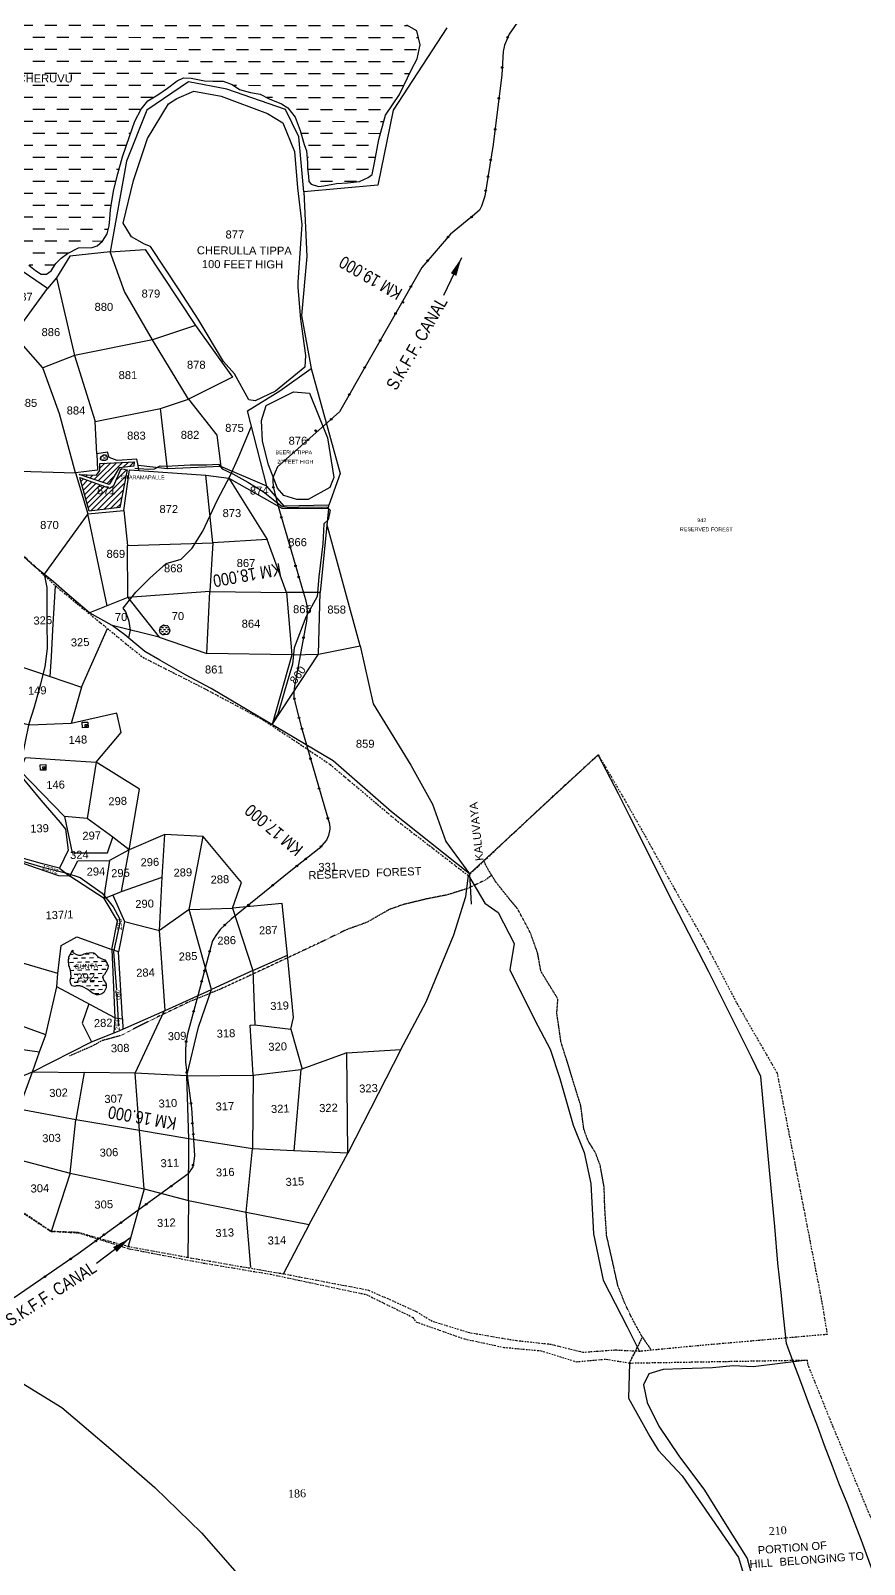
# Model space of a CAD drawing. Header units: inches. Extents: x 304037 to 460575, y 1453943 to 1639883.
# Drawn here: x 326928 to 329611, y 1597415 to 1602354 of the extents above; entities that cross this region are included whole.
import ezdxf

# ---------------------------------------------------------------- set-up
doc = ezdxf.new("R2010")
doc.units = ezdxf.units.IN
doc.header["$MEASUREMENT"] = 0
doc.header["$PDMODE"] = 33
doc.header["$PDSIZE"] = 5
for name, pattern in [('ACAD_ISO02W100', [15, 12, -3]), ('ACAD_ISO07W100', [3, 0, -3]), ('BORDER', [1.75, 0.5, -0.25, 0.5, -0.25, 0, -0.25])]:
    doc.linetypes.add(name, pattern=pattern)
for name, color, linetype in [('cahnige', 6, 'Continuous'), ('CARTTRACK', 30, 'ACAD_ISO02W100'), ('HILL', 8, 'Continuous'), ('SQUAREWELL', 5, 'Continuous'), ('SURVEY_BND', 7, 'Continuous'), ('SURVEY_NO', 7, 'Continuous'), ('TEXT', 7, 'Continuous'), ('TITLEBLOCK', 7, 'Continuous'), ('VILLAGE_AREA', 1, 'Continuous'), ('WATER_BODY', 4, 'Continuous'), ('zz', 7, 'Continuous')]:
    doc.layers.add(name, color=color, linetype=linetype)
doc.layers.add('FOOTPATH', color=150, linetype='ACAD_ISO07W100', lineweight=30)
doc.layers.add('VILL_BOUNDARY', color=6, linetype='BORDER', lineweight=30)
doc.styles.add('ARIALN', font='ARIALN.TTF')
doc.styles.get("Standard").update_dxf_attribs({"font": 'arial.ttf'})
doc.dimstyles.get("Standard").update_dxf_attribs({"dimtxt": 0.18, "dimasz": 0.18, "dimexe": 0.18, "dimexo": 0.0625, "dimgap": 0.09, "dimtad": 0, "dimtih": 1, "dimtoh": 1, "dimdec": 4, "dimzin": 0, "dimdsep": 46, "dimtxsty": 'Standard', "dimcen": 0.09, "dimadec": 0, "dimazin": 0, "dimtfac": 1, "dimtdec": 4, "dimtofl": 0, "dimtmove": 0, "dimatfit": 3, "dimfxl": 0, "dimtolj": 1, "dimtzin": 0, "dimarcsym": 0})

# ---------------------------------------------------------------- blocks, each defined once
blk = doc.blocks.new('KALUVOYA')
at = {"layer": 'VILLAGE_AREA', "linetype": 'ByBlock'}
h = blk.add_hatch(dxfattribs=at)
h.set_pattern_fill('ANSI31', color=256, scale=10, angle=180, style=0)
h.set_pattern_definition([(225, (-590.302, -65.8843), (0.8838835, -0.8838835), [])])
h.paths.add_polyline_path([(-248.44, -256.38), (-243.85, -255.88), (-243.67, -254.54), (-247.83, -254.75), (-254.42, -255), (-254.42, -257.23), (-255.45, -258.67), (-258.48, -258.63), (-260.96, -258.52), (-251.54, -261.65)])
h.paths.add_polyline_path([(-245.93, -257.07), (-247.81, -256.66), (-250.1, -261.97), (-251.46, -262.82), (-260.67, -259.43), (-257.77, -269.96), (-248.24, -268.85)])
at = {"layer": 'WATER_BODY', "linetype": 'ByBlock'}
h = blk.add_hatch(dxfattribs=at)
h.set_pattern_fill('DASH', color=256, scale=30, angle=180, style=0)
h.set_pattern_definition([(180, (-462.5325, -719.9124), (-3.75, -3.75), [3.75, -3.75])])
h.paths.add_polyline_path([(-241.58, -144.16), (-239.51, -141.56), (-236.38, -139.63), (-233.35, -137.62), (-230.38, -135.23), (-228.4, -134.37), (-225.93, -134.39), (-221.84, -135.25), (-219.21, -135.35), (-215.98, -135.4), (-213.13, -136.41), (-210.89, -137.97), (-207.44, -138.92), (-204.33, -139.42), (-201.58, -140.94), (-197.68, -142.47), (-195.75, -143.67), (-193.38, -146.65), (-191.9, -150.84), (-190.57, -155.18), (-189.9, -157.19), (-189.59, -160.76), (-189.59, -162.68), (-189.27, -165.06), (-189.11, -166.78), (-188.42, -167.62), (-186.16, -168.31), (-184.49, -168.09), (-180.47, -167.39), (-177.06, -167.19), (-173.25, -166.78), (-170.55, -165.44), (-169.32, -164.6), (-168.57, -160.87), (-167.25, -153.56), (-165.18, -145.99), (-160.82, -139.46), (-156.99, -131.7), (-155.3, -128.31), (-154.29, -123.98), (-155.36, -119.53), (-158.53, -117.86), (-164.3, -117.01), (-170.24, -116.45), (-177.51, -115.29), (-179.97, -113.82), (-188.23, -107.78), (-195.2, -102.33), (-200.84, -96.44), (-206.5, -91.53), (-211.65, -86.33), (-216.01, -83.49), (-221.68, -81.96), (-228.5, -80.64), (-232.76, -80.22), (-237.24, -80.24), (-240.92, -79.92), (-246.71, -78.32), (-251.45, -76.4), (-255.47, -75.4), (-259.14, -74.62), (-261.5, -74.4), (-266.91, -74.44), (-269.78, -73.2), (-272.92, -70.31), (-275.58, -68.58), (-279.45, -68.36), (-283.66, -69.67), (-288.02, -71.28), (-296.64, -74.98), (-302.4, -77.53), (-308.05, -79.88), (-312.16, -81.82), (-316.19, -82.97), (-321.73, -84.72), (-329.33, -87.08), (-334.05, -88.56), (-340.05, -90.08), (-346.08, -92.22), (-348.61, -93.36), (-351.48, -94.68), (-354.94, -96.7), (-357.38, -98.31), (-360.76, -100.35), (-363.88, -101.87), (-367.74, -103.91), (-369.3, -105.08), (-370.76, -107.1), (-371.39, -109.53), (-371.27, -111.27), (-370.42, -113.43), (-369.2, -115.59), (-368.23, -117.91), (-366.75, -120.97), (-366.06, -122.92), (-365.33, -126.37), (-365.21, -129.18), (-365.43, -131.02), (-366.82, -134.34), (-368.55, -136.09), (-370.13, -137.5), (-372.24, -138.77), (-373.82, -139.95), (-375.72, -141.28), (-377.4, -142.46), (-379.42, -144.4), (-380.89, -145.67), (-382.78, -147.47), (-384.02, -148.43), (-385.67, -149.57), (-387.31, -150.51), (-388.37, -151.01), (-390.26, -152.12), (-391.78, -153.21), (-392.89, -154.03), (-393.63, -155.22), (-393.65, -156.63), (-392.89, -158.11), (-391.49, -159.66), (-389.85, -161.44), (-388.11, -163.18), (-386.12, -164.89), (-383.76, -166.46), (-381.88, -168.14), (-378.73, -170.73), (-375.34, -173.15), (-372.16, -175.54), (-369.16, -178.01), (-366.22, -180.5), (-363.18, -183.02), (-361.62, -184.32), (-359.64, -186.05), (-358.07, -187.72), (-356.58, -188.83), (-354.08, -190.95), (-352.14, -192.65), (-349.2, -195.02), (-347.04, -196.79), (-344.93, -198.68), (-342.96, -199.99), (-341.29, -201.47), (-339.68, -202.97), (-338.24, -204.61), (-336.65, -206.42), (-334.9, -207.91), (-333.61, -209.21), (-331.67, -210.8), (-329.87, -212.21), (-328.32, -213.3), (-327.26, -214.16), (-325.95, -215.14), (-324.63, -216.84), (-323.19, -218.95), (-321.66, -221.47), (-321.37, -221.96), (-320.17, -223.39), (-318.76, -225), (-316.6, -227.03), (-314.53, -229.25), (-312.15, -231.75), (-310.31, -233.74), (-308.35, -235.8), (-306.51, -237.89), (-304.33, -240.5), (-303.18, -240.99), (-302.53, -240.42), (-301.55, -238.46), (-299.81, -235.55), (-298.32, -233.44), (-295.86, -230.17), (-293.17, -226.59), (-290.79, -224.04), (-289.43, -222.89), (-287.67, -221.23), (-285.72, -218.51), (-284.77, -216.22), (-284.01, -213.8), (-284.14, -212.17), (-284.71, -210.94), (-286.43, -209.64), (-288.97, -208.61), (-291.1, -208.02), (-292.25, -207.67), (-293.86, -206.47), (-294.72, -204.99), (-295.09, -204.27), (-295.32, -202.82), (-295.17, -201.34), (-294.75, -198.29), (-294.42, -195.71), (-293.34, -193.54), (-291.32, -191.69), (-288.72, -189.22), (-286.56, -188.42), (-284.05, -189.23), (-279.74, -191.04), (-276.72, -192.96), (-274.57, -194.69), (-272.8, -195.82), (-271.15, -195.82), (-269.68, -194.79), (-268.27, -192.51), (-266.64, -190.76), (-264.58, -189.38), (-261.22, -187.59), (-256.85, -187.45), (-255.34, -186.95), (-253.69, -185.47), (-252.17, -183.19), (-251.63, -180.65), (-251.43, -178.46), (-251.2, -175.7), (-250.69, -172.28), (-250.17, -169.27), (-248.92, -164.4), (-247.39, -159.05), (-245.25, -152.67), (-243.62, -147.93)])
h = blk.add_hatch(dxfattribs=at)
h.set_pattern_fill('DASH', color=256, scale=5, angle=180, style=0)
h.set_pattern_definition([(180, (-590.302, -65.8843), (-0.625, -0.625), [0.625, -0.625])])
h.paths.add_polyline_path([(-253.27, -252.31), (-254.1, -252.94), (-254.17, -253.11), (-254.25, -253.35), (-254.25, -253.73), (-254.1, -253.91), (-253.49, -254.15), (-252.79, -254.08), (-252.39, -253.91), (-252.17, -253.58), (-252.14, -253.12), (-252.71, -252.31)])
h.paths.add_polyline_path([(-232.71, -306.64), (-233.19, -305.86), (-234.55, -305.58), (-235.49, -306.2), (-235.76, -307.29), (-235.39, -308.24), (-234.84, -308.61), (-234.26, -308.68), (-233.35, -308.59), (-232.95, -308.39), (-232.5, -307.39)])
at = {"layer": 'CARTTRACK', "linetype": 'ByBlock'}
blk.add_lwpolyline([(-258.25, -270.84), (-271.89, -289.67)], dxfattribs=at)
at = {"layer": 'FOOTPATH', "linetype": 'ByBlock'}
for points in [[(-245.4, -309.64), (-244.79, -307.16), (-245.26, -304.45), (-246.32, -301.45), (-247.14, -300.37), (-243.22, -295.34), (-238.76, -290.93), (-233.72, -286.36), (-229.04, -284.98), (-225.58, -281.53), (-222.27, -276.22), (-217.7, -266.59), (-213.6, -258.73), (-210.93, -252.81), (-207.07, -243.31)], [(-243.47, -256.46), (-239.39, -256.82), (-237.4, -256.76), (-235.58, -255.79), (-233.7, -255.85), (-226.18, -255.5), (-221.11, -255.45), (-217.34, -255.23), (-216.24, -256.65), (-212.88, -258.24), (-208.11, -260.9), (-203.32, -263.76), (-199.17, -267.16), (-197.39, -268.43), (-195.08, -268.77), (-189.49, -268.6), (-185.22, -268.68), (-183.43, -268.55), (-182.45, -269.62), (-183.01, -272.69), (-184.36, -273.91), (-184.67, -280.17), (-185.95, -290.51), (-186.47, -296.67), (-189.94, -303.11), (-193.66, -312.69), (-194.12, -317.85), (-196.69, -326.27), (-197.7, -329.92), (-198.77, -333.48), (-199.66, -334.92), (-200.48, -336.75)]]:
    blk.add_lwpolyline(points, dxfattribs=at)
at = {"layer": 'HILL', "linetype": 'ByBlock'}
for points in [[(-230.47, -140.77), (-225.16, -138.5), (-216.62, -140.09), (-202.03, -145.5), (-197.27, -148.37), (-193.62, -157.37), (-192.63, -168.7), (-191.33, -180.21), (-192.57, -198.27), (-192.57, -199.98), (-191.75, -209.85), (-190.14, -221.21), (-190.37, -224.87), (-199.55, -232.36), (-205.93, -235.45), (-207.82, -235.11), (-212.31, -226.93), (-215.75, -223.14), (-223.72, -209.91), (-229.66, -200.65), (-238.61, -187.16), (-240.5, -186.41), (-244.62, -184.1), (-247.23, -179.87), (-244.01, -166.47), (-239.66, -153.34), (-233.09, -142.51), (-230.47, -140.77)], [(-203.94, -241.55), (-202.47, -236.83), (-193.91, -232.58), (-188.92, -233.05), (-183.25, -247.01), (-181.25, -259.36), (-182.49, -262.55), (-189.27, -266.28), (-192.85, -266.31), (-196.88, -265.02), (-198.91, -262.73), (-201.65, -255.44), (-203.56, -247.98), (-203.94, -241.55)]]:
    blk.add_lwpolyline(points, dxfattribs=at)
at = {"layer": 'SURVEY_BND', "linetype": 'ByBlock'}
for points in [[(-146, -118.65), (-162.73, -144.38), (-167.54, -167.88), (-190.73, -170.03), (-192.27, -152.75), (-196.43, -144.2), (-214.79, -137.85), (-226.83, -135.59), (-239.78, -144.48), (-246.14, -160.46), (-251.22, -188.83), (-263.87, -190.17), (-268.09, -196.94), (-270.9, -200.25), (-285.92, -190.13), (-292.27, -193.73), (-292.4, -206.52), (-284.9, -207.8), (-285.92, -190.13)], [(-190.73, -170.03), (-189.76, -190.24), (-191.42, -208.73), (-188.39, -225.24)], [(-237.97, -216.31), (-246.79, -201.17), (-251.22, -188.83), (-240.31, -188.06), (-224.59, -211.81), (-237.97, -216.31)], [(-268.09, -196.94), (-262.43, -221.23), (-272.26, -225.14), (-281.41, -214.76), (-299.46, -238.46), (-301.85, -244.91)], [(-284.9, -207.8), (-281.41, -214.76), (-270.9, -200.25)], [(-224.59, -211.81), (-212.96, -228.02), (-226.73, -234.91), (-217.9, -246.14), (-216.59, -255.99), (-233.28, -256.66), (-235.45, -237.83)], [(-262.43, -221.23), (-255.96, -241.86), (-235.45, -237.83), (-226.73, -234.91), (-237.97, -216.31), (-262.43, -221.23)], [(-299.46, -238.46), (-280.41, -245.68), (-279.56, -257.42), (-262.02, -257.95), (-267.13, -239.49), (-272.26, -225.14)], [(-202.21, -262.12), (-208.32, -238.5), (-198.12, -232.27), (-188.39, -225.24), (-179.28, -258.1), (-182.86, -268.04)], [(-233.28, -256.66), (-242.49, -255.68), (-242.84, -253.65), (-249.08, -254.09), (-251.55, -253.19), (-252.08, -251.48), (-255.41, -252.02), (-255.96, -241.86)], [(-255.41, -252.02), (-255.15, -257.12), (-262.02, -257.95)], [(-262.02, -257.95), (-258.25, -270.84), (-246.91, -269.79), (-245.14, -257.01), (-221.32, -258.73), (-214.11, -259.62), (-197.53, -268.99), (-182.94, -269.06), (-182.86, -268.04), (-196.83, -268.38), (-202.21, -262.12), (-216.59, -255.99)], [(-242.24, -257.22), (-242.49, -255.68)], [(-182.94, -269.06), (-185.52, -295.35), (-196.01, -295.39), (-202.13, -278.82), (-219.13, -279.87), (-221.32, -258.73)], [(-214.11, -259.62), (-202.13, -278.82)], [(-252.14, -299.56), (-258.25, -270.84)], [(-246.91, -269.79), (-245.75, -280.72), (-219.13, -279.87), (-220.07, -295.12), (-196.01, -295.39), (-194.39, -314.88), (-186.02, -314.64), (-185.52, -295.35)], [(-186.02, -314.64), (-172.96, -312.11), (-183.42, -273.9)], [(-194.39, -314.88), (-220.95, -314.48), (-220.07, -295.12), (-245.7, -296.94), (-245.75, -280.72)], [(-245.7, -296.94), (-257.63, -301.79)], [(-245.7, -296.94), (-235.87, -309.36), (-250.59, -305.72)], [(-235.87, -309.36), (-220.95, -314.48)], [(-194.39, -314.88), (-200.48, -336.75), (-186.02, -314.64)], [(-172.96, -312.11), (-168.94, -330.22), (-157.08, -349.38), (-150.37, -361.61), (-146.17, -373.32), (-138.73, -383.43)]]:
    blk.add_lwpolyline(points, dxfattribs=at)
at = {"layer": 'VILL_BOUNDARY', "linetype": 'ByBlock'}
for points in [[(-11.65, -603.95), (-16.03, -592.01), (-18.72, -584.95), (-20.51, -580.32), (-22.89, -574.53), (-25.08, -568.67), (-27.57, -562.25), (-29.64, -556.42), (-32.35, -549.37), (-35.04, -542.35), (-37.47, -535.71), (-39.5, -530.31), (-40.33, -522.62), (-41.12, -514.39), (-42.21, -505.17), (-43.17, -493.69), (-44.86, -476.06), (-47.58, -446.79), (-50.48, -440.72), (-63.88, -414.06), (-76.36, -389.79), (-82.52, -377.39), (-88.72, -365.26), (-92.19, -358.3), (-98.48, -346.1), (-138.73, -383.43), (-163.12, -364), (-181.39, -348.05), (-219.56, -325.45), (-227.67, -321.13), (-235.6, -316.61), (-240.35, -313.84), (-246.62, -308.62), (-250.59, -305.72), (-257.63, -301.79), (-264.67, -295.8), (-268.94, -292.1), (-274.84, -287.25), (-282.76, -280.11)], [(-138.73, -383.43), (-138.25, -392.89)]]:
    blk.add_lwpolyline(points, dxfattribs=at)
at = {"layer": 'VILLAGE_AREA', "linetype": 'ByBlock'}
for points in [[(-260.96, -258.52), (-258.48, -258.63), (-255.45, -258.67), (-254.42, -257.23), (-254.42, -255), (-247.83, -254.75), (-243.67, -254.54), (-243.85, -255.88), (-248.44, -256.38), (-251.54, -261.65), (-260.96, -258.52)], [(-260.67, -259.43), (-251.46, -262.82), (-250.1, -261.97), (-247.81, -256.66), (-245.93, -257.07), (-248.24, -268.85), (-257.77, -269.96), (-260.67, -259.43)]]:
    blk.add_lwpolyline(points, dxfattribs=at)
at = {"layer": 'WATER_BODY', "linetype": 'ByBlock'}
for points in [[(-170.55, -165.44), (-169.32, -164.6), (-168.57, -160.87), (-167.25, -153.56), (-165.18, -145.99), (-160.82, -139.46), (-156.99, -131.7), (-155.3, -128.31), (-154.29, -123.98), (-155.36, -119.53), (-158.53, -117.86)], [(-276.72, -192.96), (-274.57, -194.69), (-272.8, -195.82), (-271.15, -195.82), (-269.68, -194.79), (-268.27, -192.51), (-266.64, -190.76), (-264.58, -189.38), (-261.22, -187.59), (-256.85, -187.45), (-255.34, -186.95), (-253.69, -185.47), (-252.17, -183.19), (-251.63, -180.65), (-251.43, -178.46), (-251.2, -175.7), (-250.69, -172.28), (-250.17, -169.27), (-248.92, -164.4), (-247.39, -159.05), (-245.25, -152.67), (-243.62, -147.93), (-241.58, -144.16), (-239.51, -141.56), (-236.38, -139.63), (-233.35, -137.62), (-230.38, -135.23), (-228.4, -134.37), (-225.93, -134.39), (-221.84, -135.25), (-219.21, -135.35), (-215.98, -135.4), (-213.13, -136.41), (-210.89, -137.97), (-207.44, -138.92), (-204.33, -139.42), (-201.58, -140.94), (-197.68, -142.47), (-195.75, -143.67), (-193.38, -146.65), (-191.9, -150.84), (-190.57, -155.18), (-189.9, -157.19), (-189.59, -160.76), (-189.59, -162.68), (-189.27, -165.06), (-189.11, -166.78), (-188.42, -167.62), (-186.16, -168.31), (-184.49, -168.09), (-180.47, -167.39), (-177.06, -167.19), (-173.25, -166.78), (-170.55, -165.44)], [(-254.1, -252.94), (-253.27, -252.31), (-252.71, -252.31), (-252.14, -253.12), (-252.17, -253.58), (-252.39, -253.91), (-252.79, -254.08), (-253.49, -254.15), (-254.1, -253.91), (-254.25, -253.73), (-254.25, -253.35), (-254.17, -253.11), (-254.1, -252.94)], [(-235.79, -307.4), (-235.49, -306.2), (-234.55, -305.58), (-233.19, -305.86), (-232.71, -306.64), (-232.5, -307.39), (-232.95, -308.39), (-233.35, -308.59), (-234.26, -308.68), (-234.84, -308.61), (-235.44, -308.2), (-235.51, -307.93), (-235.67, -307.52), (-235.79, -307.4)]]:
    blk.add_lwpolyline(points, dxfattribs=at)
at = {"layer": 'SURVEY_NO', "linetype": 'ByBlock'}
for s, p in [('877', (-215.19, -184.6)), ('887', (-281.33, -204.13)), ('879', (-241.44, -203.11)), ('880', (-256.14, -207.28)), ('886', (-272.72, -215.19)), ('878', (-227.22, -225.38)), ('881', (-248.6, -228.63)), ('885', (-279.89, -237.34)), ('884', (-264.84, -239.71)), ('882', (-229.15, -247.32)), ('875', (-215.26, -245.12)), ('883', (-245.93, -247.56)), ('876', (-195.41, -249.13)), ('871', (-255.35, -264.66)), ('874', (-207.5, -264.73)), ('872', (-235.8, -270.54)), ('870', (-273.12, -275.54)), ('873', (-216.05, -271.8)), ('866', (-195.5, -280.89)), ('869', (-252.35, -284.58)), ('868', (-234.37, -289.08)), ('867', (-211.63, -287.43)), ('70', (-249.73, -304.33)), ('70', (-231.95, -304.04)), ('865', (-193.99, -301.86)), ('858', (-183.26, -301.96)), ('864', (-210.06, -306.42)), ('861', (-221.53, -320.75)), ('859', (-174.31, -343.96))]:
    blk.add_text(s, height=2.5, dxfattribs=at).set_placement(p)
blk.add_text('860', height=2.5, rotation=53.9917, dxfattribs=at).set_placement((-193.21, -324.28))
at = {"layer": 'TEXT', "linetype": 'ByBlock'}
blk.add_text('KALUVAYA CHERUVU', height=2.5, dxfattribs=at).set_placement((-299.69, -135.79))
for s, height, p in [('CHERULLA TIPPA', 2.5, (-224.15, -189.55)), ('100 FEET HIGH', 2.5, (-222.59, -193.86)), ('BEERIA TIPPA', 1.2, (-199.51, -252.11)), ('20 FEET HIGH', 1.2, (-198.94, -255.04)), ('SITARAMAPALLE', 1.2, (-247.95, -259.94)), ('942', 1.2, (-67.56, -273.28)), ('RESERVED FOREST', 1.2, (-72.98, -276.11))]:
    blk.add_text(s, height=height, rotation=359.7616, dxfattribs=at).set_placement(p)
blk = doc.blocks.new('MADANAGARIAPALLE')
at = {"layer": 'WATER_BODY'}
h = blk.add_hatch(dxfattribs=at)
h.set_pattern_fill('DASH', color=256, scale=10, style=0)
h.set_pattern_definition([(0, (-592.0159, -564.5974), (1.25, 1.25), [1.25, -1.25])])
h.paths.add_polyline_path([(138, -201.05), (138.68, -199.92), (138.89, -199.07), (138.59, -198.3), (137.87, -197.18), (136.75, -196.72), (136.09, -196.37), (135.64, -195.97), (134.84, -195.12), (134.51, -194.89), (133.69, -194.72), (133.08, -194.78), (132.26, -194.9), (131.49, -195.08), (130.87, -195.3), (130.39, -195.41), (129.73, -195.41), (129.11, -195.19), (127.95, -194.48), (127.95, -193.82), (127.61, -194.41), (126.66, -195.77), (126.57, -197.08), (126.57, -198.55), (126.99, -200.01), (127.15, -202.02), (126.86, -203.16), (126.86, -203.97), (127.08, -204.62), (127.4, -204.89), (128.24, -205.12), (128.64, -205), (129.1, -204.94), (129.72, -204.96), (130.66, -205.3), (132.17, -206.25), (133.24, -207.1), (133.84, -207.53), (134.41, -207.83), (134.88, -208.01), (135.48, -208.01), (135.9, -207.98), (136.53, -207.78), (137.16, -207.35), (137.94, -205.98), (137.98, -205.37), (137.98, -204.76), (137.77, -204.29), (137.37, -203.6), (137.09, -202.76), (137.09, -202.28), (137.57, -201.7)])
h.paths.add_polyline_path([(127.98, -200.18), (136.5, -200.18), (136.5, -197.88), (127.98, -197.88)], flags=24)
h.paths.add_polyline_path([(128.16, -204.32), (134.97, -204.32), (134.97, -200.5), (128.16, -200.5)], flags=24)
at = {"layer": 'CARTTRACK'}
for points in [[(104.59, -145.64), (106.64, -140.1), (110.97, -140.81), (113.73, -136.23), (115.61, -128.14), (116.99, -122.5), (118.87, -117.41), (121.12, -110.27), (122.63, -105.02), (123.61, -99.35), (123.77, -90.73), (124.18, -80.31), (123.66, -76.64)], [(100.34, -161.06), (110.55, -164.49), (119.62, -167.52), (127.05, -169.73), (131.15, -171.23), (137.8, -176.37), (141.06, -180.77), (142.96, -184.41), (143.02, -185.82), (140.69, -194.83), (141.15, -207.49), (141.34, -217.92)]]:
    blk.add_lwpolyline(points, dxfattribs=at)
at = {"layer": 'FOOTPATH', "ltscale": 0.0005}
for points in [[(303.79, -325.24), (300.96, -320.72), (298.31, -315.44), (296.27, -310.75), (294.16, -304.78), (292.87, -297.66), (291.25, -289.12), (291, -280.5), (291.04, -273.91), (290.08, -267.2), (288.71, -263.01), (286.6, -259.41), (285.35, -255.47), (284.69, -248.15), (282.28, -239.33), (280.95, -234.19), (279.25, -228.14), (278.29, -219.11), (278.79, -214.65), (273.81, -205.82), (272.98, -199.98), (270.94, -193.6), (267.25, -186.01), (264.63, -182.65), (260.84, -177.51), (258.06, -172.58), (257.34, -170.68)], [(259.55, -175.23), (257.56, -176.68), (251.76, -179.17), (245.65, -180.85), (239.19, -181.87), (231.65, -183.39), (227.24, -184.77), (220.17, -188.48), (213.55, -190.62), (205.15, -194.33), (201.43, -195.9), (199.94, -196.55), (182.43, -203.98), (173.77, -207.59), (163.69, -211.3), (152.56, -216.1), (141.82, -221.04), (135.97, -222.41), (132.91, -223.99), (125.74, -226.78)]]:
    blk.add_lwpolyline(points, dxfattribs=at)
at = {"layer": 'SQUAREWELL'}
for points in [[(133.59, -122.74), (135.32, -122.74), (135.32, -124.44), (133.59, -124.44)], [(134.43, -123.46), (135.32, -123.46), (135.32, -124.44), (134.43, -124.44)], [(134.82, -123.87), (135.32, -123.87), (135.32, -124.44), (134.82, -124.44)], [(119.95, -135.53), (121.68, -135.53), (121.68, -137.23), (119.95, -137.23)], [(120.79, -136.25), (121.68, -136.25), (121.68, -137.23), (120.79, -137.23)], [(121.18, -136.66), (121.68, -136.66), (121.68, -137.23), (121.18, -137.23)]]:
    blk.add_lwpolyline(points, close=True, dxfattribs=at)
at = {"layer": 'SURVEY_BND'}
for points in [[(113.27, -103.94), (124.12, -108.12), (124.7, -101.96), (125.5, -93.54), (126.82, -79.88)], [(124.12, -108.12), (133.79, -111.77), (142.52, -93.76)], [(133.79, -111.77), (130.07, -123.03), (117.16, -123.05), (115.81, -122.66), (114.2, -122.1), (112.44, -112.79), (103.77, -109.96), (103.35, -108.48), (99.11, -107.27), (102.44, -99.48)], [(137.45, -135.4), (145.65, -126.44), (144.44, -120.29), (130.07, -123.03)], [(126.92, -151.91), (113.69, -137.23), (115.42, -133.06), (127.79, -134.43), (137.45, -135.4), (133.96, -152.88)], [(105.19, -146.01), (107.09, -140.5), (111.45, -141.36), (113.19, -138.05), (119.8, -146.6), (125.52, -153.75), (127.11, -155.96), (127.7, -162.47), (124.8, -168.02), (119.54, -166.46), (112.21, -164.09), (111.88, -165.42)], [(146.7, -163.11), (150.67, -144.28), (137.45, -135.4)], [(146.7, -163.11), (141.82, -158.94), (133.96, -152.88), (126.92, -151.91), (128.93, -163.39), (139.92, -163.85), (141.82, -158.94)], [(143.87, -176.07), (156.71, -172), (158.06, -158.78), (146.7, -163.11)], [(164.74, -182.48), (167.99, -168.45), (169.94, -159.83), (158.06, -158.78)], [(164.74, -182.48), (178.33, -182.56), (181.4, -174.58), (169.94, -159.83)], [(123.07, -200.86), (124.37, -192.16), (129.45, -189.67), (140.19, -193.99), (142.26, -185.19), (138.39, -178.06), (127.88, -170.67), (124.52, -170.39), (117.28, -167.65), (111.88, -165.42), (108.74, -180.05)], [(127.88, -170.67), (130.64, -165.92), (140.5, -166.22), (138.73, -175.45), (138.39, -178.06)], [(138.39, -178.06), (143.87, -176.07), (146.7, -163.11), (140.5, -166.22)], [(124.8, -168.02), (127.88, -170.67)], [(141.09, -177.08), (144.42, -185.44), (155.22, -188.68), (156.71, -172)], [(229.16, -228.57), (237.7, -214.02), (247.11, -193.43), (251.25, -181.58), (252.28, -175.1)], [(252.28, -175.1), (257.09, -183.85), (261.19, -186.96), (265.83, -196.87), (264.12, -204.98), (271.29, -221.03), (275.77, -230.23), (278.43, -239.55), (282.07, -254.24), (285.19, -262.92), (286.93, -272.69), (287.16, -288.36), (289.66, -303.01), (296.64, -317.8), (300.11, -325.62)], [(183.94, -202.27), (194.94, -197.84), (193.88, -181.63), (178.33, -182.56)], [(144.42, -185.44), (142.27, -194.88), (140.19, -193.99)], [(156.13, -213.72), (170.83, -207.64), (164.74, -182.48), (155.22, -188.68)], [(178.33, -182.56), (183.94, -202.27), (170.83, -207.64)], [(156.13, -213.72), (155.48, -195.71), (155.22, -188.68)], [(118.57, -219.95), (122.6, -205.04), (123.07, -200.86), (105.55, -194.99)], [(140.19, -193.99), (140.28, -215.41), (142.68, -215.76), (142.46, -203.35), (142.27, -194.88)], [(195.07, -221.02), (196.07, -217.4), (194.94, -197.84)], [(140.28, -215.41), (122.6, -205.04)], [(183.94, -202.27), (183.94, -219.21)], [(90.91, -220.67), (116.42, -225.18), (118.57, -219.95), (95.3, -210.5)], [(132.32, -210.74), (130.05, -216.71), (132.8, -222.67), (140.97, -219.65), (156.13, -213.72)], [(162.15, -234.33), (166.36, -219.24), (170.83, -207.64)], [(140.28, -215.41), (139.86, -220.06)], [(146.05, -232.92), (155.81, -213.84)], [(142.68, -215.76), (142.68, -218.98)], [(182.79, -234.95), (182.47, -219.27), (183.94, -219.21), (195.07, -221.02), (198.21, -233.57)], [(97.37, -237.43), (114, -231.25), (116.42, -225.18)], [(114, -231.25), (132.8, -222.67)], [(211.41, -260.4), (212.34, -229), (197.73, -233.73), (194.65, -258.99)], [(212.34, -229), (229.16, -228.57), (211.41, -260.4)], [(109.32, -242.82), (114, -231.25)], [(114, -231.25), (130.1, -232.09), (126.99, -246.82), (109.32, -242.82)], [(146.71, -250.81), (146.05, -232.92), (130.1, -232.09)], [(161.97, -253.99), (162.15, -234.33), (146.05, -232.92)], [(162.15, -234.33), (182.79, -234.95), (181.75, -257.86), (161.97, -253.99)], [(182.79, -234.95), (197.73, -233.73)], [(105.44, -257.5), (124.6, -263.38), (126.99, -246.82)], [(147.44, -269.1), (146.71, -250.81), (126.99, -246.82)], [(161.23, -273.23), (161.97, -253.99), (146.71, -250.81)], [(161.23, -273.23), (179.05, -277.57), (181.75, -257.86)], [(198.57, -282.2), (211.41, -260.4), (194.65, -258.99), (181.75, -257.86)], [(124.6, -263.38), (117.96, -281.32)], [(124.6, -263.38), (147.44, -269.1), (141.77, -286.98)], [(147.44, -269.1), (161.23, -273.23), (160.26, -291.11)], [(179.85, -294.96), (179.05, -277.57), (198.57, -282.2), (189.84, -297.34)]]:
    blk.add_lwpolyline(points, dxfattribs=at)
at = {"layer": 'VILL_BOUNDARY'}
blk.add_lwpolyline([(111.47, -64.14), (126.82, -79.88), (139.92, -91.45), (148.01, -98.63), (153.27, -103.18), (172.27, -113.73), (190.05, -124.11), (201.43, -132.22), (210.47, -138.82), (230.25, -156.8), (252.28, -175.1), (268.25, -161.16), (280.16, -150.82), (294.23, -138.88), (301.82, -153.07), (307.94, -164.87), (316.46, -181.7), (325.12, -198.24), (334.59, -218.12), (346.31, -240.31), (352.13, -277.22), (357.54, -311.83), (358.92, -322.52), (318.73, -324.53), (300.11, -325.62), (292.43, -324.97), (282.51, -325.32), (272.65, -322.45), (261.93, -320.91), (247.29, -317.88), (235.79, -313.87), (231.06, -310.68), (216.45, -303.46), (189.84, -297.34), (160.26, -291.11), (141.77, -286.98), (126.38, -281.98), (117.96, -281.32), (107.71, -273.93)], dxfattribs=at)
blk.add_lwpolyline([(111.47, -64.14), (126.82, -79.88), (139.92, -91.45), (148.01, -98.63), (153.27, -103.18), (172.27, -113.73), (190.05, -124.11), (201.43, -132.22), (210.47, -138.82), (230.25, -156.8), (252.28, -175.1), (268.25, -161.16), (280.16, -150.82), (294.23, -138.88), (301.82, -153.07), (307.94, -164.87), (316.46, -181.7), (325.12, -198.24), (334.59, -218.12), (346.31, -240.31), (352.13, -277.22), (357.54, -311.83), (358.92, -322.52), (318.73, -324.53), (300.11, -325.62), (292.43, -324.97), (282.51, -325.32), (272.65, -322.45), (261.93, -320.91), (247.29, -317.88), (235.79, -313.87), (231.06, -310.68), (216.45, -303.46), (189.84, -297.34), (160.26, -291.11), (141.77, -286.98), (126.38, -281.98), (117.96, -281.32), (107.71, -273.93)], dxfattribs=at)
at = {"layer": 'WATER_BODY'}
blk.add_lwpolyline([(128.24, -205.12), (127.4, -204.89), (127.08, -204.62), (126.86, -203.97), (126.86, -203.16), (127.15, -202.02), (126.99, -200.01), (126.57, -198.55), (126.57, -197.08), (126.66, -195.77), (127.61, -194.41), (127.95, -193.82), (127.95, -194.48), (129.11, -195.19), (129.73, -195.41), (130.39, -195.41), (130.87, -195.3), (131.49, -195.08), (132.26, -194.9), (133.08, -194.78), (133.69, -194.72), (134.51, -194.89), (134.84, -195.12), (135.64, -195.97), (136.09, -196.37), (136.75, -196.72), (137.87, -197.18), (137.87, -197.18), (138.59, -198.3), (138.89, -199.07), (138.68, -199.92), (138, -201.05), (137.57, -201.7), (137.09, -202.28), (137.09, -202.76), (137.37, -203.6), (137.77, -204.29), (137.98, -204.76), (137.98, -205.37), (137.94, -205.98), (137.16, -207.35), (136.53, -207.78), (135.9, -207.98), (135.48, -208.01), (134.88, -208.01), (134.41, -207.83), (133.84, -207.53), (133.24, -207.1), (132.17, -206.25), (130.66, -205.3), (129.72, -204.96), (129.1, -204.94), (128.64, -205), (128.24, -205.12)], dxfattribs=at)
at = {"layer": 'SURVEY_NO'}
for s, height, p in [('326', 2.5, (119.54, -91.72)), ('325', 2.5, (130.94, -98.98)), ('149', 2.5, (116.98, -113.56)), ('148', 2.5, (129.09, -129.4)), ('146', 2.5, (121.61, -143.22)), ('298', 2.5, (140.81, -149.02)), ('139', 2.5, (116.11, -156.63)), ('297', 2.5, (132.31, -159.47)), ('324', 2.5, (128.22, -165.32)), ('296', 2.5, (150.14, -168.44)), ('294', 2.5, (133.21, -170.74)), ('295', 2.5, (140.85, -171.49)), ('289', 2.5, (160.31, -172.05)), ('288', 2.5, (171.8, -174.65)), ('RESERVED  FOREST', 2.5, (202.37, -174.38)), ('331', 2.5, (205.59, -171.96)), ('137/1', 2.5, (119.88, -183.86)), ('290', 2.5, (148.01, -181.38)), ('286', 2.5, (173.2, -193.77)), ('287', 2.5, (186.3, -191.05)), ('285', 2.5, (160.96, -198.28)), ('GUNTA', 1.5, (128.36, -199.76)), ('292', 2.5, (128.8, -203.64)), ('284', 2.5, (147.5, -202.86)), ('282', 2.5, (133.72, -218.09)), ('319', 2.5, (188.95, -214.78)), ('318', 2.5, (171.91, -222.79)), ('308', 2.5, (138.71, -226.16)), ('309', 2.5, (156.61, -223.04)), ('320', 2.5, (187.88, -227.51)), ('302', 2.5, (118.97, -239.37)), ('307', 2.5, (136.11, -241.87)), ('323', 2.5, (215.73, -241.59)), ('310', 2.5, (152.96, -243.94)), ('317', 2.5, (170.72, -245.53)), ('321', 2.5, (187.97, -246.94)), ('322', 2.5, (203.02, -247.23)), ('303', 2.5, (116.26, -253.43)), ('306', 2.5, (134.01, -258.58)), ('311', 2.5, (152.87, -262.6)), ('304', 2.5, (112.04, -268.98)), ('316', 2.5, (170.05, -266.11)), ('315', 2.5, (191.67, -269.87)), ('305', 2.5, (131.77, -274.77)), ('312', 2.5, (151.1, -281.2)), ('313', 2.5, (169.19, -285)), ('314', 2.5, (185.4, -287.97))]:
    blk.add_text(s, height=height, dxfattribs=at).set_placement(p)
for s, height, rotation, p in [('KALUVAYA', 2.5, 94.0111, (257.19, -170.54)), ('137/2', 1.5, 340.0376, (119.16, -168.09)), ('293', 1.5, 90, (143.59, -188.08)), ('291', 1.5, 278.4108, (140.59, -206.79)), ('283', 1.5, 91.6863, (141.79, -219.36))]:
    blk.add_text(s, height=height, rotation=rotation, dxfattribs=at).set_placement(p)
blk = doc.blocks.new('CHINTALAPALEM')
at = {"layer": 'FOOTPATH', "linetype": 'ByBlock'}
blk.add_lwpolyline([(174.96, 44.78), (180.48, 44.67), (193.74, 44.95), (200.41, 44.2), (204.08, 44.2), (208.84, 43.53), (222.57, 34.23), (237.42, 20.56), (250.63, 7.93), (264.74, -6.83), (275.35, -20.05), (284.45, -29.64), (287.87, -34.73), (291.13, -45.01), (294.18, -56.36)], dxfattribs=at)
at = {"layer": 'HILL', "linetype": 'ByBlock'}
blk.add_lwpolyline([(456.85, 39.41), (439.84, 37.94), (433.57, 38.57), (427.05, 38.19), (417.58, 38.32), (411.62, 38.32), (407.06, 37.12), (405.24, 33.8), (406.12, 28.22), (409.51, 20.58), (415.35, 11.01), (423, -0.08), (429.04, -10.77), (435.43, -22.05), (437.89, -33.04)], dxfattribs=at)
at = {"layer": 'SURVEY_BND'}
blk.add_lwpolyline([(401.09, 40.78), (400.31, 29.74), (406.52, 17.43), (408.98, 13.08), (416.18, 4.76), (432.75, -21.61), (436.16, -35.09), (437.85, -49.32), (441.6, -66.64), (441.9, -72.32), (441.09, -78.33), (440.98, -92.18)], dxfattribs=at)
at = {"layer": 'VILL_BOUNDARY'}
blk.add_lwpolyline([(201.61, 103.64), (221.51, 89.66), (230.09, 88.84), (245.78, 83.17), (268.87, 77.72), (289.79, 73.33), (319.49, 65.73), (333.83, 57.92), (334.69, 56.5), (349.69, 50.49), (361.88, 47.35), (373.54, 45.81), (384.39, 41.91), (393.84, 42.31), (401.09, 40.78), (405.35, 48.49), (401.09, 40.78), (416.23, 40.41), (456.85, 39.41), (456.9, 38.13), (463.95, 18.4), (490.82, -54.83)], dxfattribs=at)
at = {"layer": 'SURVEY_NO', "insert": (292.33, 5.46), "char_height": 2.5, "width": 25.251, "attachment_point": 1}
blk.add_mtext('{\\fTimes New Roman|b0|i0|c0|p18;186}', dxfattribs=at)
at = {"layer": 'TEXT', "char_height": 2.5, "attachment_point": 1, "rotation": 1.8371}
for s, insert, width in [('{\\fTimes New Roman|b0|i0|c0|p18;210}', (442.51, -12.56), 25.251), ('   PORTION OF HILL ', (435.93, -18.46), 25.251), ('BELONGING TO ', (445.5, -22.32), 30.3441)]:
    blk.add_mtext(s, dxfattribs=dict(at, insert=insert, width=width))

msp = doc.modelspace()

# ---------------------------------------------------------------- linework, layer by layer
at = {"color": 1}
for p in [(328462.9, 1602332.6), (328462.9, 1602332.6), (328444.9, 1602235.3), (328444.9, 1602235.3), (328434.3, 1602135.9), (328434.3, 1602135.9), (328422.3, 1602036.6), (328422.3, 1602036.6), (328408.2, 1601937.7), (328408.2, 1601937.7), (328391.9, 1601839), (328391.9, 1601839), (328346.6, 1601754), (328346.6, 1601754), (328270.6, 1601689.3), (328270.6, 1601689.3), (328205.2, 1601613.6), (328205.2, 1601613.6), (328151.1, 1601530), (328151.1, 1601530), (328101.7, 1601443.1), (328101.7, 1601443.1), (328052.2, 1601356.2), (328052.2, 1601356.2), (328002.7, 1601269.3), (328002.7, 1601269.3), (327953.2, 1601182.4), (327953.2, 1601182.4), (327894.7, 1601102.7), (327894.7, 1601102.7), (327820, 1601036.3), (327820, 1601036.3), (327745.2, 1600969.9), (327745.2, 1600969.9), (327708.5, 1600883.5), (327708.5, 1600883.5), (327734, 1600786.9), (327734, 1600786.9), (327762.2, 1600690.9), (327762.2, 1600690.9), (327790.3, 1600595), (327790.3, 1600595), (327816.9, 1600498.7), (327816.9, 1600498.7), (327805.5, 1600399.7), (327805.5, 1600399.7), (327787.5, 1600301.3), (327787.5, 1600301.3), (327775.8, 1600202.6), (327775.8, 1600202.6), (327800.5, 1600105.7), (327800.5, 1600105.7), (327828.1, 1600009.6), (327828.1, 1600009.6), (327855.8, 1599913.5), (327855.8, 1599913.5), (327884, 1599817.6), (327884, 1599817.6), (327861.8, 1599726.9), (327861.8, 1599726.9), (327784.2, 1599664), (327784.2, 1599664), (327706.2, 1599601.5), (327706.2, 1599601.5), (327628.5, 1599538.6), (327628.5, 1599538.6), (327552.2, 1599474), (327552.2, 1599474), (327503.8, 1599389), (327503.8, 1599389), (327477.8, 1599292.4), (327477.8, 1599292.4), (327451.9, 1599195.9), (327451.9, 1599195.9), (327427.8, 1599098.9), (327427.8, 1599098.9), (327429.9, 1598999.3), (327429.9, 1598999.3), (327443.2, 1598900.2), (327443.2, 1598900.2), (327450.7, 1598800.5), (327450.7, 1598800.5), (327450.1, 1598701), (327450.1, 1598701), (327380, 1598633.1), (327380, 1598633.1), (327299.1, 1598574.3), (327299.1, 1598574.3), (327218.2, 1598515.5), (327218.2, 1598515.5), (327137.3, 1598456.7), (327137.3, 1598456.7), (327055.9, 1598398.6), (327055.9, 1598398.6), (326973.5, 1598341.9), (326973.5, 1598341.9)]:
    msp.add_point(p, dxfattribs=at)
for p in [(328399.1, 1601883.5), (328125.2, 1601479.1), (327844.7, 1601066.2), (327779.9, 1600630.6), (327791, 1600141.2), (327812.4, 1599686.3), (327487, 1599326.7), (327448, 1598835.6), (327163.8, 1598476.7)]:
    msp.add_point(p)
at = {"layer": 'zz', "color": 1, "ltscale": 10}
msp.add_polyline3d([(328545.9, 1602456, 0), (328467.2, 1602342.8, 0), (328452.1, 1602307.2, 0), (328448.2, 1602287, 0), (328443.4, 1602212.2, 0), (328416.4, 1601987, 0), (328388.9, 1601821.1, 0), (328384.2, 1601805.3, 0), (328378.3, 1601789.1, 0), (328371.6, 1601775.6, 0), (328356.2, 1601761.8, 0), (328278.3, 1601698.2, 0), (328186.3, 1601591.6, 0), (327921.2, 1601126.3, 0), (327722.3, 1600949.5, 0), (327714.3, 1600932.2, 0), (327706.9, 1600914.5, 0), (327706.8, 1600899.3, 0), (327708.7, 1600881.7, 0), (327720.4, 1600833.1, 0), (327805.4, 1600543.9, 0), (327811.9, 1600521.9, 0), (327816.8, 1600501.8, 0), (327817.7, 1600477.5, 0), (327815.1, 1600452.1, 0), (327776.8, 1600243.3, 0), (327774.3, 1600226.2, 0), (327774.7, 1600208.3, 0), (327779.3, 1600184.5, 0), (327798.4, 1600112.9, 0), (327872.7, 1599854.7, 0), (327889.5, 1599799.6, 0), (327890.2, 1599786.1, 0), (327889.9, 1599782.7, 0), (327886.2, 1599762.6, 0), (327880.1, 1599747.5, 0), (327856, 1599720.3, 0), (327764.7, 1599648.7, 0), (327572.3, 1599493.2, 0), (327537.2, 1599459.6, 0), (327522.9, 1599440, 0), (327512.8, 1599423, 0), (327507.8, 1599404.1, 0), (327462.2, 1599234.1, 0), (327432.4, 1599123.6, 0), (327427, 1599094.4, 0), (327425.6, 1599068.3, 0), (327425.4, 1599033.5, 0), (327429.1, 1599005.2, 0), (327445.4, 1598884, 0), (327455.1, 1598731.6, 0), (327452.4, 1598713.9, 0), (327449.2, 1598695.8, 0), (327433.7, 1598672.1, 0), (327080.2, 1598415.2, 0), (326874.5, 1598273.9, 0)], dxfattribs=at)

# ---------------------------------------------------------------- block references
at = {"layer": 'SURVEY_NO', "linetype": 'ByBlock', "xscale": 10.28897121464032, "yscale": 10.28897121457703, "zscale": 10.28897121467575, "rotation": 359.9644961035237}
msp.add_blockref('KALUVOYA', (329769.8, 1603582.8), dxfattribs=at)
at = {"layer": 'VILLAGE_AREA', "xscale": 10.30774339438015, "yscale": 10.30774339435447, "zscale": 10.30774339435233, "rotation": 2.131579333032909}
msp.add_blockref('MADANAGARIAPALLE', (325670.4, 1601340.1), dxfattribs=at)
at = {"layer": 'WATER_BODY', "linetype": 'ByBlock', "xscale": 10.25705948536904, "yscale": 10.25705948523682, "zscale": 10.2570594853704, "rotation": 2.390673287726939}
msp.add_blockref('CHINTALAPALEM', (324761.6, 1597474), dxfattribs=at)

# ---------------------------------------------------------------- texts
at = {"layer": 'cahnige', "color": 1, "extrusion": (-0.002588, -0.004056, 0.999988), "style": 'ARIALN'}
msp.add_text('KM 19.000', height=40, rotation=149.8589, dxfattribs=at).set_placement((328126.2, 1601502.7, -7344.5))
at = {"layer": 'cahnige', "color": 1, "extrusion": (0.000653072, -0.004767, 0.999988), "style": 'ARIALN'}
msp.add_text('KM 18.000', height=40, rotation=190.2014, dxfattribs=at).set_placement((327729.6, 1600622.8, -7415.4))
at = {"layer": 'cahnige', "color": 1, "extrusion": (-0.003247, -0.00355, 0.999988), "style": 'ARIALN'}
msp.add_text('KM 17.000', height=40, rotation=139.9558, dxfattribs=at).set_placement((327805.9, 1599710, -6743.8))
at = {"layer": 'cahnige', "color": 1, "extrusion": (-0.001024, -0.004701, 0.999988), "style": 'ARIALN'}
msp.add_text('KM 16.000', height=40, rotation=170.1153, dxfattribs=at).set_placement((327399, 1598834.4, -7851.2))
at = {"layer": 'TITLEBLOCK', "color": 1, "extrusion": (-0.004063, 0.002577, 0.999988), "style": 'ARIALN'}
msp.add_text('S.K.F.F. CANAL', height=40, rotation=60.0157, dxfattribs=at).set_placement((328101.4, 1601190.9, 2792.9))
at = {"layer": 'TITLEBLOCK', "color": 1, "extrusion": (-0.00243, 0.004152, 0.999988), "style": 'ARIALN'}
msp.add_text('S.K.F.F. CANAL', height=40, rotation=32.7331, dxfattribs=at).set_placement((326861.8, 1598169.3, 5842.2))

# ---------------------------------------------------------------- leaders
at = {"layer": 'CARTTRACK', "color": 1, "linetype": 'ByBlock'}
for points in [[(328314.2, 1601622.6), (328256.2, 1601500.7)], [(327246.4, 1598465.4), (327139, 1598383.7)]]:
    msp.add_leader(points, dimstyle='Standard', override={"dimasz": 60, "dimgap": 0.09, "dimtad": 0}, dxfattribs=at)

doc.saveas('drawing.dxf')
